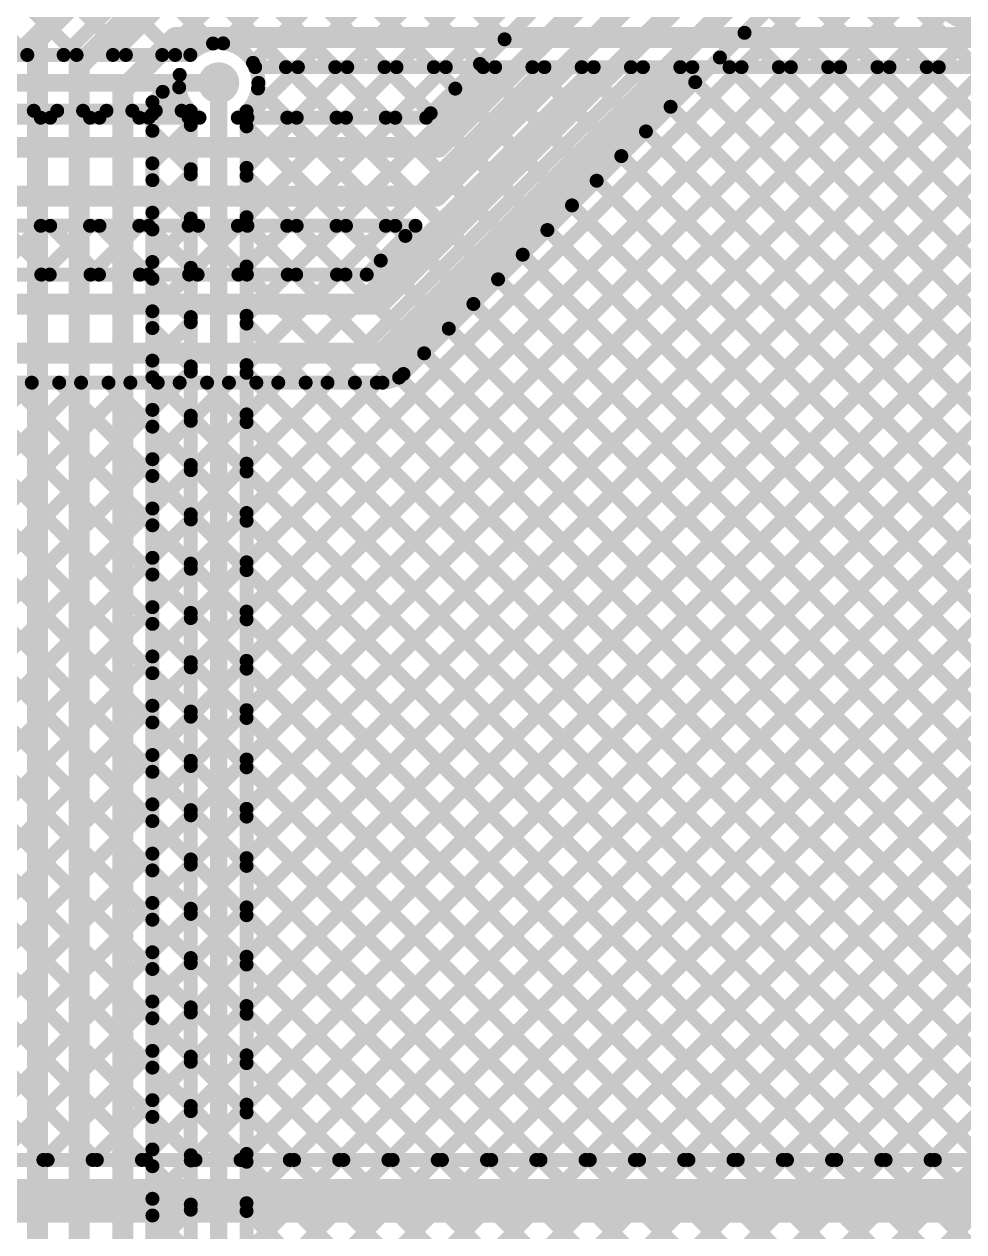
# Model space of a CAD drawing. Header units: millimetres. Extents: x 0 to 214, y 0 to 214.
# Drawn here: x 4.051 to 4.591, y 1.798 to 2.491 of the extents above; entities that cross this region are included whole.
import ezdxf

# ---------------------------------------------------------------- set-up
doc = ezdxf.new("R2010")
doc.units = ezdxf.units.MM
doc.header["$MEASUREMENT"] = 0
for name, color, linetype in [('BottomLayer', 5, 'Continuous'), ('BottomSolder', 6, 'Continuous'), ('TopLayer', 1, 'Continuous'), ('TopSolder', 216, 'Continuous'), ('ViaHoleLayer', 16, 'Continuous')]:
    doc.layers.add(name, color=color, linetype=linetype)

msp = doc.modelspace()

# ---------------------------------------------------------------- hatches: boundary and pattern name
at = {"layer": 'BottomLayer'}
h = msp.add_hatch(color=5, dxfattribs=at)
edge = h.paths.add_edge_path()
edge.add_arc((4.163, 2.457), 0.01181, 0, 360)
at = {"layer": 'BottomSolder'}
h = msp.add_hatch(color=6, dxfattribs=at)
edge = h.paths.add_edge_path()
edge.add_arc((4.163, 2.457), 0.00991, 0, 360)
at = {"layer": 'TopLayer'}
h = msp.add_hatch(color=1, dxfattribs=at)
edge = h.paths.add_edge_path()
edge.add_arc((4.163, 2.457), 0.01181, 0, 360)
at = {"layer": 'TopSolder'}
h = msp.add_hatch(color=216, dxfattribs=at)
edge = h.paths.add_edge_path()
edge.add_arc((4.163, 2.457), 0.00991, 0, 360)
at = {"layer": 'ViaHoleLayer'}
h = msp.add_hatch(color=16, dxfattribs=at)
edge = h.paths.add_edge_path()
edge.add_arc((4.163, 2.457), 0.00591, 0, 360)

# ---------------------------------------------------------------- linework, layer by layer
at = {"layer": 'BottomLayer'}
for points, const_width in [([(4.059, 2.482), (4.131, 2.554)], 0.012), ([(4.083, 2.467), (4.13, 2.514)], 0.012), ([(4.059, 0.192), (4.059, 2.482)], 0.012), ([(4.108, 2.453), (4.138, 2.483)], 0.012), ([(4.138, 2.483), (5.066, 2.483)], 0.012), ([(4.083, 0.18588), (4.083, 2.467)], 0.012), ([(4.179, 2.43652), (4.20848, 2.466)], 0.008), ([(4.179, 2.40823), (4.23677, 2.466)], 0.008), ([(4.179, 2.01225), (4.63275, 2.466)], 0.008), ([(4.179, 1.98397), (4.66103, 2.466)], 0.008), ([(4.179, 2.04054), (4.60446, 2.466)], 0.008), ([(4.179, 1.95568), (4.68932, 2.466)], 0.008), ([(4.179, 2.21024), (4.43476, 2.466)], 0.008), ([(4.179, 2.15367), (4.49133, 2.466)], 0.008), ([(4.179, 2.37995), (4.26505, 2.466)], 0.008), ([(4.179, 2.0971), (4.5479, 2.466)], 0.008), ([(4.179, 2.06882), (4.57618, 2.466)], 0.008), ([(4.179, 2.12539), (4.51961, 2.466)], 0.008), ([(4.179, 1.78598), (4.85902, 2.466)], 0.008), ([(4.179, 1.89911), (4.74589, 2.466)], 0.008), ([(4.179, 1.87083), (4.77417, 2.466)], 0.008), ([(4.179, 1.9274), (4.7176, 2.466)], 0.008), ([(4.179, 1.81426), (4.83074, 2.466)], 0.008), ([(4.179, 1.84255), (4.80245, 2.466)], 0.008), ([(4.179, 2.35166), (4.29334, 2.466)], 0.008), ([(4.179, 2.32338), (4.32162, 2.466)], 0.008), ([(4.179, 2.26681), (4.37819, 2.466)], 0.008), ([(4.179, 2.23853), (4.40647, 2.466)], 0.008), ([(4.179, 2.29509), (4.34991, 2.466)], 0.008), ([(4.179, 2.18196), (4.46304, 2.466)], 0.008), ([(4.179, 1.72941), (4.91559, 2.466)], 0.008), ([(4.179, 1.75769), (4.88731, 2.466)], 0.008), ([(4.18396, 2.466), (4.92981, 2.466)], 0.008), ([(4.20162, 2.466), (4.925, 1.74262)], 0.008), ([(4.2299, 2.466), (4.925, 1.7709)], 0.008), ([(4.25819, 2.466), (4.925, 1.79919)], 0.008), ([(4.28647, 2.466), (4.925, 1.82747)], 0.008), ([(4.31475, 2.466), (4.925, 1.85575)], 0.008), ([(4.34303, 2.466), (4.925, 1.88403)], 0.008), ([(4.37132, 2.466), (4.925, 1.91232)], 0.008), ([(4.3996, 2.466), (4.925, 1.9406)], 0.008), ([(4.42789, 2.466), (4.925, 1.96889)], 0.008), ([(4.45617, 2.466), (4.925, 1.99717)], 0.008), ([(4.48446, 2.466), (4.925, 2.02546)], 0.008), ([(4.51274, 2.466), (4.925, 2.05374)], 0.008), ([(4.54102, 2.466), (4.925, 2.08202)], 0.008), ([(4.56931, 2.466), (4.925, 2.11031)], 0.008), ([(4.125, 2.44596), (4.14066, 2.46162)], 0.008), ([(4.163, 2.457), (4.163, 0.871)], 0.01), ([(4.108, 0.875), (4.108, 2.453)], 0.012), ([(4.125, 2.43908), (4.14034, 2.45442)], 0.008), ([(4.1309, 2.45186), (4.147, 2.43577)], 0.008), ([(4.18558, 2.45376), (4.925, 1.71434)], 0.008), ([(4.125, 0.88204), (4.125, 2.44596)], 0.008), ([(4.179, 1.70112), (4.92459, 2.44672)], 0.008), ([(4.147, 2.44074), (4.147, 0.871)], 0.008), ([(4.179, 2.44074), (4.179, 0.87763)], 0.008), ([(4.125, 2.4108), (4.147, 2.4328)], 0.008), ([(4.125, 2.42948), (4.147, 2.40748)], 0.008), ([(4.179, 2.43205), (4.925, 1.68605)], 0.008), ([(4.179, 1.67284), (4.925, 2.41884)], 0.008), ([(4.125, 2.38252), (4.147, 2.40452)], 0.008), ([(4.125, 2.4012), (4.147, 2.3792)], 0.008), ([(4.179, 2.40377), (4.925, 1.65777)], 0.008), ([(4.179, 1.64456), (4.925, 2.39056)], 0.008), ([(4.125, 2.35423), (4.147, 2.37623)], 0.008), ([(4.125, 2.37291), (4.147, 2.35091)], 0.008), ([(4.179, 2.37548), (4.925, 1.62948)], 0.008), ([(4.179, 1.61627), (4.925, 2.36227)], 0.008), ([(4.125, 2.32595), (4.147, 2.34795)], 0.008), ([(4.179, 2.3472), (4.925, 1.6012)], 0.008), ([(4.125, 2.34463), (4.147, 2.32263)], 0.008), ([(4.179, 1.58799), (4.925, 2.33399)], 0.008), ([(4.125, 2.29766), (4.147, 2.31966)], 0.008), ([(4.179, 2.31891), (4.925, 1.57291)], 0.008), ([(4.125, 2.31634), (4.147, 2.29435)], 0.008), ([(4.179, 1.5597), (4.925, 2.3057)], 0.008), ([(4.125, 2.26938), (4.147, 2.29138)], 0.008), ([(4.179, 2.29063), (4.925, 1.54463)], 0.008), ([(4.125, 2.28806), (4.147, 2.26606)], 0.008), ([(4.179, 1.53142), (4.925, 2.27742)], 0.008), ([(4.125, 2.24109), (4.147, 2.26309)], 0.008), ([(4.179, 2.26235), (4.73551, 1.70583)], 0.008), ([(4.125, 2.25978), (4.147, 2.23778)], 0.008), ([(4.179, 1.50313), (4.925, 2.24913)], 0.008), ([(4.125, 2.21281), (4.147, 2.23481)], 0.008), ([(4.179, 2.23406), (4.71339, 1.69967)], 0.008), ([(4.125, 2.23149), (4.147, 2.20949)], 0.008), ([(4.179, 1.47485), (4.925, 2.22085)], 0.008), ([(4.125, 2.18453), (4.147, 2.20653)], 0.008), ([(4.125, 2.20321), (4.147, 2.18121)], 0.008), ([(4.179, 2.20578), (4.70645, 1.67833)], 0.008), ([(4.179, 1.44657), (4.925, 2.19257)], 0.008), ([(4.125, 2.15624), (4.147, 2.17824)], 0.008), ([(4.125, 2.17492), (4.147, 2.15292)], 0.008), ([(4.179, 2.17749), (4.70645, 1.65004)], 0.008), ([(4.179, 1.41828), (4.925, 2.16428)], 0.008), ([(4.125, 2.12796), (4.147, 2.14996)], 0.008), ([(4.125, 2.14664), (4.147, 2.12464)], 0.008), ([(4.179, 2.14921), (4.70645, 1.62176)], 0.008), ([(4.179, 1.39), (4.925, 2.136)], 0.008), ([(4.125, 2.09967), (4.147, 2.12167)], 0.008), ([(4.125, 2.11835), (4.147, 2.09635)], 0.008), ([(4.179, 2.12092), (4.70645, 1.59348)], 0.008), ([(4.125, 2.07139), (4.147, 2.09339)], 0.008), ([(4.125, 2.09007), (4.147, 2.06807)], 0.008), ([(4.179, 2.09264), (4.6212, 1.65044)], 0.008), ([(4.125, 2.0431), (4.147, 2.0651)], 0.008), ([(4.125, 2.06179), (4.147, 2.03979)], 0.008), ([(4.179, 2.06435), (4.59826, 1.64509)], 0.008), ([(4.125, 2.01482), (4.147, 2.03682)], 0.008), ([(4.125, 2.0335), (4.147, 2.0115)], 0.008), ([(4.179, 2.03607), (4.58358, 1.63149)], 0.008), ([(4.125, 1.98654), (4.147, 2.00854)], 0.008), ([(4.125, 2.00522), (4.147, 1.98322)], 0.008), ([(4.179, 2.00779), (4.57656, 1.61022)], 0.008), ([(4.125, 1.95825), (4.147, 1.98025)], 0.008), ([(4.179, 1.9795), (4.583, 1.5755)], 0.008), ([(4.125, 1.97693), (4.147, 1.95493)], 0.008), ([(4.125, 1.92997), (4.147, 1.95197)], 0.008), ([(4.179, 1.95122), (4.583, 1.54722)], 0.008), ([(4.125, 1.94865), (4.147, 1.92665)], 0.008), ([(4.125, 1.90168), (4.147, 1.92368)], 0.008), ([(4.179, 1.92293), (4.583, 1.51893)], 0.008), ([(4.125, 1.92036), (4.147, 1.89836)], 0.008), ([(4.125, 1.8734), (4.147, 1.8954)], 0.008), ([(4.179, 1.89465), (4.583, 1.49065)], 0.008), ([(4.125, 1.89208), (4.147, 1.87008)], 0.008), ([(4.125, 1.84511), (4.147, 1.86711)], 0.008), ([(4.125, 1.8638), (4.147, 1.8418)], 0.008), ([(4.179, 1.86636), (4.583, 1.46236)], 0.008), ([(4.125, 1.81683), (4.147, 1.83883)], 0.008), ([(4.125, 1.83551), (4.147, 1.81351)], 0.008), ([(4.179, 1.83808), (4.583, 1.43408)], 0.008), ([(4.125, 1.78855), (4.147, 1.81055)], 0.008), ([(4.125, 1.80723), (4.147, 1.78523)], 0.008), ([(4.179, 1.8098), (4.583, 1.4058)], 0.008)]:
    msp.add_lwpolyline(points, dxfattribs=dict(at, const_width=const_width))
for points, const_width in [([(4.056, 2.482, 1), (4.062, 2.482, 1)], 0.006), ([(4.056, 2.482, 1), (4.062, 2.482, 1)], 0.006), ([(4.135, 2.483, 1), (4.141, 2.483, 1)], 0.006), ([(4.135, 2.483, 1), (4.141, 2.483, 1)], 0.006), ([(4.08, 2.467, 1), (4.086, 2.467, 1)], 0.006), ([(4.08, 2.467, 1), (4.086, 2.467, 1)], 0.006), ([(4.18196, 2.466, 1), (4.18596, 2.466, 1)], 0.004), ([(4.18196, 2.466, 1), (4.18596, 2.466, 1)], 0.004), ([(4.19962, 2.466, 1), (4.20362, 2.466, 1)], 0.004), ([(4.20648, 2.466, 1), (4.21048, 2.466, 1)], 0.004), ([(4.2279, 2.466, 1), (4.2319, 2.466, 1)], 0.004), ([(4.23477, 2.466, 1), (4.23877, 2.466, 1)], 0.004), ([(4.25619, 2.466, 1), (4.26019, 2.466, 1)], 0.004), ([(4.26305, 2.466, 1), (4.26705, 2.466, 1)], 0.004), ([(4.28447, 2.466, 1), (4.28847, 2.466, 1)], 0.004), ([(4.29134, 2.466, 1), (4.29534, 2.466, 1)], 0.004), ([(4.31275, 2.466, 1), (4.31675, 2.466, 1)], 0.004), ([(4.31962, 2.466, 1), (4.32362, 2.466, 1)], 0.004), ([(4.34103, 2.466, 1), (4.34503, 2.466, 1)], 0.004), ([(4.34791, 2.466, 1), (4.35191, 2.466, 1)], 0.004), ([(4.36932, 2.466, 1), (4.37332, 2.466, 1)], 0.004), ([(4.37619, 2.466, 1), (4.38019, 2.466, 1)], 0.004), ([(4.3976, 2.466, 1), (4.4016, 2.466, 1)], 0.004), ([(4.40447, 2.466, 1), (4.40847, 2.466, 1)], 0.004), ([(4.42589, 2.466, 1), (4.42989, 2.466, 1)], 0.004), ([(4.43276, 2.466, 1), (4.43676, 2.466, 1)], 0.004), ([(4.45417, 2.466, 1), (4.45817, 2.466, 1)], 0.004), ([(4.46104, 2.466, 1), (4.46504, 2.466, 1)], 0.004), ([(4.48246, 2.466, 1), (4.48646, 2.466, 1)], 0.004), ([(4.48933, 2.466, 1), (4.49333, 2.466, 1)], 0.004), ([(4.51074, 2.466, 1), (4.51474, 2.466, 1)], 0.004), ([(4.51761, 2.466, 1), (4.52161, 2.466, 1)], 0.004), ([(4.53902, 2.466, 1), (4.54302, 2.466, 1)], 0.004), ([(4.5459, 2.466, 1), (4.5499, 2.466, 1)], 0.004), ([(4.56731, 2.466, 1), (4.57131, 2.466, 1)], 0.004), ([(4.57418, 2.466, 1), (4.57818, 2.466, 1)], 0.004), ([(4.13866, 2.46162, 1), (4.14266, 2.46162, 1)], 0.004), ([(4.13866, 2.46162, 1), (4.14266, 2.46162, 1)], 0.004), ([(4.1605, 2.457, 1), (4.1655, 2.457, 1)], 0.005), ([(4.18381, 2.457, 1), (4.18781, 2.457, 1)], 0.004), ([(4.18381, 2.457, 1), (4.18781, 2.457, 1)], 0.004), ([(4.105, 2.453, 1), (4.111, 2.453, 1)], 0.006), ([(4.105, 2.453, 1), (4.111, 2.453, 1)], 0.006), ([(4.1289, 2.45186, 1), (4.1329, 2.45186, 1)], 0.004), ([(4.13834, 2.45442, 1), (4.14234, 2.45442, 1)], 0.004), ([(4.18358, 2.45376, 1), (4.18758, 2.45376, 1)], 0.004), ([(4.123, 2.44596, 1), (4.127, 2.44596, 1)], 0.004), ([(4.123, 2.44596, 1), (4.127, 2.44596, 1)], 0.004), ([(4.123, 2.43908, 1), (4.127, 2.43908, 1)], 0.004), ([(4.145, 2.44074, 1), (4.149, 2.44074, 1)], 0.004), ([(4.145, 2.44074, 1), (4.149, 2.44074, 1)], 0.004), ([(4.145, 2.43577, 1), (4.149, 2.43577, 1)], 0.004), ([(4.177, 2.44074, 1), (4.181, 2.44074, 1)], 0.004), ([(4.177, 2.44074, 1), (4.181, 2.44074, 1)], 0.004), ([(4.177, 2.43652, 1), (4.181, 2.43652, 1)], 0.004), ([(4.123, 2.42948, 1), (4.127, 2.42948, 1)], 0.004), ([(4.145, 2.4328, 1), (4.149, 2.4328, 1)], 0.004), ([(4.177, 2.43205, 1), (4.181, 2.43205, 1)], 0.004), ([(4.123, 2.4108, 1), (4.127, 2.4108, 1)], 0.004), ([(4.145, 2.40748, 1), (4.149, 2.40748, 1)], 0.004), ([(4.177, 2.40823, 1), (4.181, 2.40823, 1)], 0.004), ([(4.123, 2.4012, 1), (4.127, 2.4012, 1)], 0.004), ([(4.145, 2.40452, 1), (4.149, 2.40452, 1)], 0.004), ([(4.177, 2.40377, 1), (4.181, 2.40377, 1)], 0.004), ([(4.123, 2.38252, 1), (4.127, 2.38252, 1)], 0.004), ([(4.177, 2.37995, 1), (4.181, 2.37995, 1)], 0.004), ([(4.123, 2.37291, 1), (4.127, 2.37291, 1)], 0.004), ([(4.145, 2.3792, 1), (4.149, 2.3792, 1)], 0.004), ([(4.145, 2.37623, 1), (4.149, 2.37623, 1)], 0.004), ([(4.177, 2.37548, 1), (4.181, 2.37548, 1)], 0.004), ([(4.123, 2.35423, 1), (4.127, 2.35423, 1)], 0.004), ([(4.177, 2.35166, 1), (4.181, 2.35166, 1)], 0.004), ([(4.145, 2.35091, 1), (4.149, 2.35091, 1)], 0.004), ([(4.145, 2.34795, 1), (4.149, 2.34795, 1)], 0.004), ([(4.177, 2.3472, 1), (4.181, 2.3472, 1)], 0.004), ([(4.123, 2.34463, 1), (4.127, 2.34463, 1)], 0.004), ([(4.123, 2.32595, 1), (4.127, 2.32595, 1)], 0.004), ([(4.145, 2.32263, 1), (4.149, 2.32263, 1)], 0.004), ([(4.145, 2.31966, 1), (4.149, 2.31966, 1)], 0.004), ([(4.177, 2.32338, 1), (4.181, 2.32338, 1)], 0.004), ([(4.177, 2.31891, 1), (4.181, 2.31891, 1)], 0.004), ([(4.123, 2.31634, 1), (4.127, 2.31634, 1)], 0.004), ([(4.123, 2.29766, 1), (4.127, 2.29766, 1)], 0.004), ([(4.145, 2.29435, 1), (4.149, 2.29435, 1)], 0.004), ([(4.145, 2.29138, 1), (4.149, 2.29138, 1)], 0.004), ([(4.177, 2.29509, 1), (4.181, 2.29509, 1)], 0.004), ([(4.177, 2.29063, 1), (4.181, 2.29063, 1)], 0.004), ([(4.123, 2.28806, 1), (4.127, 2.28806, 1)], 0.004), ([(4.123, 2.26938, 1), (4.127, 2.26938, 1)], 0.004), ([(4.145, 2.26606, 1), (4.149, 2.26606, 1)], 0.004), ([(4.145, 2.26309, 1), (4.149, 2.26309, 1)], 0.004), ([(4.177, 2.26681, 1), (4.181, 2.26681, 1)], 0.004), ([(4.177, 2.26235, 1), (4.181, 2.26235, 1)], 0.004), ([(4.123, 2.25978, 1), (4.127, 2.25978, 1)], 0.004), ([(4.123, 2.24109, 1), (4.127, 2.24109, 1)], 0.004), ([(4.145, 2.23778, 1), (4.149, 2.23778, 1)], 0.004), ([(4.145, 2.23481, 1), (4.149, 2.23481, 1)], 0.004), ([(4.177, 2.23853, 1), (4.181, 2.23853, 1)], 0.004), ([(4.177, 2.23406, 1), (4.181, 2.23406, 1)], 0.004), ([(4.123, 2.23149, 1), (4.127, 2.23149, 1)], 0.004), ([(4.123, 2.21281, 1), (4.127, 2.21281, 1)], 0.004), ([(4.145, 2.20949, 1), (4.149, 2.20949, 1)], 0.004), ([(4.145, 2.20653, 1), (4.149, 2.20653, 1)], 0.004), ([(4.177, 2.21024, 1), (4.181, 2.21024, 1)], 0.004), ([(4.123, 2.20321, 1), (4.127, 2.20321, 1)], 0.004), ([(4.177, 2.20578, 1), (4.181, 2.20578, 1)], 0.004), ([(4.123, 2.18453, 1), (4.127, 2.18453, 1)], 0.004), ([(4.145, 2.18121, 1), (4.149, 2.18121, 1)], 0.004), ([(4.177, 2.18196, 1), (4.181, 2.18196, 1)], 0.004), ([(4.123, 2.17492, 1), (4.127, 2.17492, 1)], 0.004), ([(4.145, 2.17824, 1), (4.149, 2.17824, 1)], 0.004), ([(4.177, 2.17749, 1), (4.181, 2.17749, 1)], 0.004), ([(4.123, 2.15624, 1), (4.127, 2.15624, 1)], 0.004), ([(4.145, 2.15292, 1), (4.149, 2.15292, 1)], 0.004), ([(4.177, 2.15367, 1), (4.181, 2.15367, 1)], 0.004), ([(4.123, 2.14664, 1), (4.127, 2.14664, 1)], 0.004), ([(4.145, 2.14996, 1), (4.149, 2.14996, 1)], 0.004), ([(4.177, 2.14921, 1), (4.181, 2.14921, 1)], 0.004), ([(4.123, 2.12796, 1), (4.127, 2.12796, 1)], 0.004), ([(4.145, 2.12464, 1), (4.149, 2.12464, 1)], 0.004), ([(4.177, 2.12539, 1), (4.181, 2.12539, 1)], 0.004), ([(4.123, 2.11835, 1), (4.127, 2.11835, 1)], 0.004), ([(4.145, 2.12167, 1), (4.149, 2.12167, 1)], 0.004), ([(4.177, 2.12092, 1), (4.181, 2.12092, 1)], 0.004), ([(4.123, 2.09967, 1), (4.127, 2.09967, 1)], 0.004), ([(4.145, 2.09635, 1), (4.149, 2.09635, 1)], 0.004), ([(4.177, 2.0971, 1), (4.181, 2.0971, 1)], 0.004), ([(4.123, 2.09007, 1), (4.127, 2.09007, 1)], 0.004), ([(4.145, 2.09339, 1), (4.149, 2.09339, 1)], 0.004), ([(4.177, 2.09264, 1), (4.181, 2.09264, 1)], 0.004), ([(4.123, 2.07139, 1), (4.127, 2.07139, 1)], 0.004), ([(4.145, 2.06807, 1), (4.149, 2.06807, 1)], 0.004), ([(4.177, 2.06882, 1), (4.181, 2.06882, 1)], 0.004), ([(4.123, 2.06179, 1), (4.127, 2.06179, 1)], 0.004), ([(4.145, 2.0651, 1), (4.149, 2.0651, 1)], 0.004), ([(4.177, 2.06435, 1), (4.181, 2.06435, 1)], 0.004), ([(4.123, 2.0431, 1), (4.127, 2.0431, 1)], 0.004), ([(4.177, 2.04054, 1), (4.181, 2.04054, 1)], 0.004), ([(4.123, 2.0335, 1), (4.127, 2.0335, 1)], 0.004), ([(4.145, 2.03979, 1), (4.149, 2.03979, 1)], 0.004), ([(4.145, 2.03682, 1), (4.149, 2.03682, 1)], 0.004), ([(4.177, 2.03607, 1), (4.181, 2.03607, 1)], 0.004), ([(4.123, 2.01482, 1), (4.127, 2.01482, 1)], 0.004), ([(4.177, 2.01225, 1), (4.181, 2.01225, 1)], 0.004), ([(4.123, 2.00522, 1), (4.127, 2.00522, 1)], 0.004), ([(4.145, 2.0115, 1), (4.149, 2.0115, 1)], 0.004), ([(4.145, 2.00854, 1), (4.149, 2.00854, 1)], 0.004), ([(4.177, 2.00779, 1), (4.181, 2.00779, 1)], 0.004), ([(4.123, 1.98654, 1), (4.127, 1.98654, 1)], 0.004), ([(4.145, 1.98322, 1), (4.149, 1.98322, 1)], 0.004), ([(4.145, 1.98025, 1), (4.149, 1.98025, 1)], 0.004), ([(4.177, 1.98397, 1), (4.181, 1.98397, 1)], 0.004), ([(4.177, 1.9795, 1), (4.181, 1.9795, 1)], 0.004), ([(4.123, 1.97693, 1), (4.127, 1.97693, 1)], 0.004), ([(4.123, 1.95825, 1), (4.127, 1.95825, 1)], 0.004), ([(4.145, 1.95493, 1), (4.149, 1.95493, 1)], 0.004), ([(4.145, 1.95197, 1), (4.149, 1.95197, 1)], 0.004), ([(4.177, 1.95568, 1), (4.181, 1.95568, 1)], 0.004), ([(4.177, 1.95122, 1), (4.181, 1.95122, 1)], 0.004), ([(4.123, 1.94865, 1), (4.127, 1.94865, 1)], 0.004), ([(4.123, 1.92997, 1), (4.127, 1.92997, 1)], 0.004), ([(4.145, 1.92665, 1), (4.149, 1.92665, 1)], 0.004), ([(4.145, 1.92368, 1), (4.149, 1.92368, 1)], 0.004), ([(4.177, 1.9274, 1), (4.181, 1.9274, 1)], 0.004), ([(4.177, 1.92293, 1), (4.181, 1.92293, 1)], 0.004), ([(4.123, 1.92036, 1), (4.127, 1.92036, 1)], 0.004), ([(4.123, 1.90168, 1), (4.127, 1.90168, 1)], 0.004), ([(4.145, 1.89836, 1), (4.149, 1.89836, 1)], 0.004), ([(4.145, 1.8954, 1), (4.149, 1.8954, 1)], 0.004), ([(4.177, 1.89911, 1), (4.181, 1.89911, 1)], 0.004), ([(4.177, 1.89465, 1), (4.181, 1.89465, 1)], 0.004), ([(4.123, 1.89208, 1), (4.127, 1.89208, 1)], 0.004), ([(4.123, 1.8734, 1), (4.127, 1.8734, 1)], 0.004), ([(4.145, 1.87008, 1), (4.149, 1.87008, 1)], 0.004), ([(4.145, 1.86711, 1), (4.149, 1.86711, 1)], 0.004), ([(4.177, 1.87083, 1), (4.181, 1.87083, 1)], 0.004), ([(4.123, 1.8638, 1), (4.127, 1.8638, 1)], 0.004), ([(4.177, 1.86636, 1), (4.181, 1.86636, 1)], 0.004), ([(4.123, 1.84511, 1), (4.127, 1.84511, 1)], 0.004), ([(4.145, 1.8418, 1), (4.149, 1.8418, 1)], 0.004), ([(4.177, 1.84255, 1), (4.181, 1.84255, 1)], 0.004), ([(4.123, 1.83551, 1), (4.127, 1.83551, 1)], 0.004), ([(4.145, 1.83883, 1), (4.149, 1.83883, 1)], 0.004), ([(4.177, 1.83808, 1), (4.181, 1.83808, 1)], 0.004), ([(4.123, 1.81683, 1), (4.127, 1.81683, 1)], 0.004), ([(4.145, 1.81351, 1), (4.149, 1.81351, 1)], 0.004), ([(4.177, 1.81426, 1), (4.181, 1.81426, 1)], 0.004), ([(4.123, 1.80723, 1), (4.127, 1.80723, 1)], 0.004), ([(4.145, 1.81055, 1), (4.149, 1.81055, 1)], 0.004), ([(4.177, 1.8098, 1), (4.181, 1.8098, 1)], 0.004)]:
    msp.add_lwpolyline(points, format="xyb", close=True, dxfattribs=dict(at, const_width=const_width))
at = {"layer": 'BottomLayer', "const_width": 0.008}
for points in [[(4.18396, 2.466, -0.101742), (4.18581, 2.457)], [(4.147, 2.44074, -0.254636), (4.14066, 2.46162)], [(4.18581, 2.457, -0.201001), (4.179, 2.44074)]]:
    msp.add_lwpolyline(points, format="xyb", dxfattribs=at)
at = {"layer": 'TopLayer'}
for points, const_width in [([(4.28913, 2.42), (5.53013, 3.661)], 0.012), ([(4.288, 2.392), (5.52378, 3.62778)], 0.012), ([(4.255, 2.33), (4.941, 3.016)], 0.012), ([(4.257, 2.302), (4.942, 2.987)], 0.012), ([(3.97757, 1.8391), (4.9235, 2.78504)], 0.008), ([(4.00585, 1.8391), (4.9235, 2.75675)], 0.008), ([(4.03414, 1.8391), (4.9235, 2.72847)], 0.008), ([(4.06242, 1.8391), (4.9235, 2.70018)], 0.008), ([(4.37355, 1.8391), (5.212, 2.67756)], 0.008), ([(4.09071, 1.8391), (4.9235, 2.6719)], 0.008), ([(4.11899, 1.8391), (4.9235, 2.64361)], 0.008), ([(4.40183, 1.8391), (5.21032, 2.64759)], 0.008), ([(4.43012, 1.8391), (5.22138, 2.63037)], 0.008), ([(4.4584, 1.8391), (5.25463, 2.63533)], 0.008), ([(4.14727, 1.8391), (4.9235, 2.61533)], 0.008), ([(4.48669, 1.8391), (5.25463, 2.60705)], 0.008), ([(4.26904, 2.29), (4.579, 2.59996)], 0.008), ([(3.83615, 1.8391), (4.579, 2.58196)], 0.008), ([(4.17556, 1.8391), (4.9235, 2.58705)], 0.008), ([(4.51497, 1.8391), (5.25463, 2.57876)], 0.008), ([(3.86443, 1.8391), (4.579, 2.55367)], 0.008), ([(4.20384, 1.8391), (4.9235, 2.55876)], 0.008), ([(4.54326, 1.8391), (5.25463, 2.55048)], 0.008), ([(4.52132, 2.54228), (5.19068, 1.87291)], 0.008), ([(3.9882, 2.538), (4.0532, 2.473)], 0.008), ([(4.01648, 2.538), (4.08148, 2.473)], 0.008), ([(4.04477, 2.538), (4.10977, 2.473)], 0.008), ([(4.04578, 2.473), (4.11078, 2.538)], 0.008), ([(4.07305, 2.538), (4.13805, 2.473)], 0.008), ([(4.07406, 2.473), (4.13906, 2.538)], 0.008), ([(4.10133, 2.538), (4.15976, 2.47958)], 0.008), ([(4.10235, 2.473), (4.16735, 2.538)], 0.008), ([(4.12962, 2.538), (4.23062, 2.437)], 0.008), ([(4.13063, 2.473), (4.19563, 2.538)], 0.008), ([(4.1579, 2.538), (4.2589, 2.437)], 0.008), ([(4.16558, 2.47966), (4.22392, 2.538)], 0.008), ([(4.17948, 2.437), (4.28048, 2.538)], 0.008), ([(4.1827, 2.4685), (4.2522, 2.538)], 0.008), ([(4.18619, 2.538), (4.28464, 2.43955)], 0.008), ([(4.20777, 2.437), (4.30877, 2.538)], 0.008), ([(4.21447, 2.538), (4.29878, 2.45369)], 0.008), ([(4.23605, 2.437), (4.33705, 2.538)], 0.008), ([(4.24275, 2.538), (4.31292, 2.46783)], 0.008), ([(4.26434, 2.437), (4.36534, 2.538)], 0.008), ([(4.27103, 2.538), (4.32706, 2.48197)], 0.008), ([(4.28209, 2.437), (4.38309, 2.538)], 0.008), ([(4.23213, 1.8391), (4.9235, 2.53048)], 0.008), ([(4.50718, 2.52813), (5.17654, 1.85877)], 0.008), ([(3.89272, 1.8391), (4.57414, 2.52053)], 0.008), ([(4.57154, 1.8391), (5.25463, 2.5222)], 0.008), ([(4.49303, 2.51399), (5.1624, 1.84463)], 0.008), ([(3.921, 1.8391), (4.57982, 2.49792)], 0.008), ([(4.26041, 1.8391), (4.9235, 2.50219)], 0.008), ([(4.47889, 2.49985), (5.14825, 1.83049)], 0.008), ([(3.94928, 1.8391), (4.60224, 2.49206)], 0.008), ([(4.46475, 2.48571), (5.13411, 1.81634)], 0.008), ([(3.99963, 2.473), (4.14674, 2.473)], 0.008), ([(4.2887, 1.8391), (4.9235, 2.47391)], 0.008), ([(4.45061, 2.47156), (5.11997, 1.8022)], 0.008), ([(3.993, 2.457), (4.163, 2.457)], 0.01), ([(4.43646, 2.45742), (5.10583, 1.78806)], 0.008), ([(4.18558, 2.45376), (4.20233, 2.437)], 0.008), ([(4.31698, 1.8391), (4.92401, 2.44613)], 0.008), ([(4.42232, 2.44328), (5.09168, 1.77392)], 0.008), ([(3.52019, 2.437), (4.15203, 2.437)], 0.008), ([(3.993, 2.441), (4.14674, 2.441)], 0.008), ([(4.05691, 2.441), (4.06091, 2.437)], 0.008), ([(4.06635, 2.437), (4.07035, 2.441)], 0.008), ([(4.0852, 2.441), (4.0892, 2.437)], 0.008), ([(4.09463, 2.437), (4.09863, 2.441)], 0.008), ([(4.11348, 2.441), (4.11748, 2.437)], 0.008), ([(4.12292, 2.437), (4.12692, 2.441)], 0.008), ([(4.14177, 2.441), (4.14577, 2.437)], 0.008), ([(4.17397, 2.437), (4.28209, 2.437)], 0.008), ([(4.34527, 1.8391), (4.93626, 2.4301)], 0.008), ([(4.40818, 2.42914), (4.99821, 1.8391)], 0.008), ([(3.474, 2.42), (4.28913, 2.42)], 0.012), ([(4.39404, 2.415), (4.96993, 1.8391)], 0.008), ([(4.3799, 2.40085), (4.94164, 1.8391)], 0.008), ([(3.503, 2.392), (4.288, 2.392)], 0.012), ([(4.36575, 2.38671), (4.91336, 1.8391)], 0.008), ([(3.62101, 2.375), (4.27596, 2.375)], 0.008), ([(4.03292, 2.347), (4.06092, 2.375)], 0.008), ([(4.03806, 2.375), (4.06606, 2.347)], 0.008), ([(4.0612, 2.347), (4.0892, 2.375)], 0.008), ([(4.06634, 2.375), (4.09434, 2.347)], 0.008), ([(4.08948, 2.347), (4.11748, 2.375)], 0.008), ([(4.09463, 2.375), (4.12263, 2.347)], 0.008), ([(4.11777, 2.347), (4.14577, 2.375)], 0.008), ([(4.12291, 2.375), (4.15091, 2.347)], 0.008), ([(4.14605, 2.347), (4.17405, 2.375)], 0.008), ([(4.1512, 2.375), (4.1792, 2.347)], 0.008), ([(4.17434, 2.347), (4.20234, 2.375)], 0.008), ([(4.17948, 2.375), (4.20748, 2.347)], 0.008), ([(4.20262, 2.347), (4.23062, 2.375)], 0.008), ([(4.20777, 2.375), (4.23577, 2.347)], 0.008), ([(4.23091, 2.347), (4.25891, 2.375)], 0.008), ([(4.23605, 2.375), (4.256, 2.35505)], 0.008), ([(4.24796, 2.347), (4.27596, 2.375)], 0.008), ([(4.26433, 2.375), (4.27015, 2.36919)], 0.008), ([(4.35161, 2.37257), (4.88508, 1.8391)], 0.008), ([(4.33747, 2.35843), (4.8568, 1.8391)], 0.008), ([(3.62101, 2.347), (4.24796, 2.347)], 0.008), ([(4.32333, 2.34429), (4.82851, 1.8391)], 0.008), ([(3.23475, 2.33), (4.255, 2.33)], 0.012), ([(4.30919, 2.33015), (4.80023, 1.8391)], 0.008), ([(4.29505, 2.316), (4.77195, 1.8391)], 0.008), ([(3.603, 2.302), (4.257, 2.302)], 0.012), ([(4.2809, 2.30186), (4.74366, 1.8391)], 0.008), ([(3.6191, 2.28484), (4.06484, 1.8391)], 0.008), ([(3.61926, 2.285), (4.257, 2.285)], 0.008), ([(3.64723, 2.285), (4.09312, 1.8391)], 0.008), ([(3.67551, 2.285), (4.12141, 1.8391)], 0.008), ([(3.7038, 2.285), (4.14969, 1.8391)], 0.008), ([(3.73208, 2.285), (4.17798, 1.8391)], 0.008), ([(3.75277, 1.982), (4.05577, 2.285)], 0.008), ([(3.76036, 2.285), (4.20626, 1.8391)], 0.008), ([(3.77958, 1.8391), (4.22547, 2.285)], 0.008), ([(3.78105, 1.982), (4.08405, 2.285)], 0.008), ([(3.78865, 2.285), (4.23454, 1.8391)], 0.008), ([(3.80786, 1.8391), (4.25376, 2.285)], 0.008), ([(3.80934, 1.982), (4.11234, 2.285)], 0.008), ([(3.81693, 2.285), (4.26283, 1.8391)], 0.008), ([(3.83762, 1.982), (4.14062, 2.285)], 0.008), ([(3.84522, 2.285), (4.29111, 1.8391)], 0.008), ([(3.86266, 1.97875), (4.16891, 2.285)], 0.008), ([(3.8735, 2.285), (4.3194, 1.8391)], 0.008), ([(3.87576, 1.96357), (4.19719, 2.285)], 0.008), ([(3.90179, 2.285), (4.34768, 1.8391)], 0.008), ([(3.93007, 2.285), (4.37597, 1.8391)], 0.008), ([(3.95835, 2.285), (4.40425, 1.8391)], 0.008), ([(3.98664, 2.285), (4.43253, 1.8391)], 0.008), ([(4.01492, 2.285), (4.46082, 1.8391)], 0.008), ([(4.04321, 2.285), (4.4891, 1.8391)], 0.008), ([(4.07149, 2.285), (4.51739, 1.8391)], 0.008), ([(4.09978, 2.285), (4.54567, 1.8391)], 0.008), ([(4.12806, 2.285), (4.57396, 1.8391)], 0.008), ([(4.15634, 2.285), (4.60224, 1.8391)], 0.008), ([(4.18463, 2.285), (4.63052, 1.8391)], 0.008), ([(4.21291, 2.285), (4.65881, 1.8391)], 0.008), ([(4.2412, 2.285), (4.68709, 1.8391)], 0.008), ([(4.26655, 2.28793), (4.71538, 1.8391)], 0.008), ([(3.7424, 1.8391), (5.016, 1.8391)], 0.008), ([(3.7424, 1.8156), (5.016, 1.8156)], 0.025)]:
    msp.add_lwpolyline(points, dxfattribs=dict(at, const_width=const_width))
at = {"layer": 'TopLayer', "const_width": 0.008}
for points in [[(4.61881, 2.514, -1.452551), (4.579, 2.52921)], [(4.14674, 2.473, -0.671081), (4.18581, 2.457)], [(4.18581, 2.457, -0.273828), (4.17397, 2.437)], [(4.15203, 2.437, -0.07306), (4.14674, 2.441)], [(4.26904, 2.29, -0.199327), (4.257, 2.285)], [(4.26902, 2.28998, -0.198912), (4.257, 2.285)]]:
    msp.add_lwpolyline(points, format="xyb", dxfattribs=at)
at = {"layer": 'TopLayer'}
for points, const_width in [([(4.46275, 2.48571, 1), (4.46675, 2.48571, 1)], 0.004), ([(4.15776, 2.47958, 1), (4.16176, 2.47958, 1)], 0.004), ([(4.16358, 2.47966, 1), (4.16758, 2.47966, 1)], 0.004), ([(4.32506, 2.48197, 1), (4.32906, 2.48197, 1)], 0.004), ([(4.0512, 2.473, 1), (4.0552, 2.473, 1)], 0.004), ([(4.07206, 2.473, 1), (4.07606, 2.473, 1)], 0.004), ([(4.07948, 2.473, 1), (4.08348, 2.473, 1)], 0.004), ([(4.10035, 2.473, 1), (4.10435, 2.473, 1)], 0.004), ([(4.10777, 2.473, 1), (4.11177, 2.473, 1)], 0.004), ([(4.12863, 2.473, 1), (4.13263, 2.473, 1)], 0.004), ([(4.13605, 2.473, 1), (4.14005, 2.473, 1)], 0.004), ([(4.14474, 2.473, 1), (4.14874, 2.473, 1)], 0.004), ([(4.14474, 2.473, 1), (4.14874, 2.473, 1)], 0.004), ([(4.44861, 2.47156, 1), (4.45261, 2.47156, 1)], 0.004), ([(4.1807, 2.4685, 1), (4.1847, 2.4685, 1)], 0.004), ([(4.31092, 2.46783, 1), (4.31492, 2.46783, 1)], 0.004), ([(4.1605, 2.457, 1), (4.1655, 2.457, 1)], 0.005), ([(4.18381, 2.457, 1), (4.18781, 2.457, 1)], 0.004), ([(4.18381, 2.457, 1), (4.18781, 2.457, 1)], 0.004), ([(4.43446, 2.45742, 1), (4.43846, 2.45742, 1)], 0.004), ([(4.18358, 2.45376, 1), (4.18758, 2.45376, 1)], 0.004), ([(4.29678, 2.45369, 1), (4.30078, 2.45369, 1)], 0.004), ([(4.42032, 2.44328, 1), (4.42432, 2.44328, 1)], 0.004), ([(4.05491, 2.441, 1), (4.05891, 2.441, 1)], 0.004), ([(4.05891, 2.437, 1), (4.06291, 2.437, 1)], 0.004), ([(4.06435, 2.437, 1), (4.06835, 2.437, 1)], 0.004), ([(4.06835, 2.441, 1), (4.07235, 2.441, 1)], 0.004), ([(4.0832, 2.441, 1), (4.0872, 2.441, 1)], 0.004), ([(4.0872, 2.437, 1), (4.0912, 2.437, 1)], 0.004), ([(4.09263, 2.437, 1), (4.09663, 2.437, 1)], 0.004), ([(4.09663, 2.441, 1), (4.10063, 2.441, 1)], 0.004), ([(4.11148, 2.441, 1), (4.11548, 2.441, 1)], 0.004), ([(4.11548, 2.437, 1), (4.11948, 2.437, 1)], 0.004), ([(4.12092, 2.437, 1), (4.12492, 2.437, 1)], 0.004), ([(4.12492, 2.441, 1), (4.12892, 2.441, 1)], 0.004), ([(4.13977, 2.441, 1), (4.14377, 2.441, 1)], 0.004), ([(4.14377, 2.437, 1), (4.14777, 2.437, 1)], 0.004), ([(4.14474, 2.441, 1), (4.14874, 2.441, 1)], 0.004), ([(4.14474, 2.441, 1), (4.14874, 2.441, 1)], 0.004), ([(4.15003, 2.437, 1), (4.15403, 2.437, 1)], 0.004), ([(4.15003, 2.437, 1), (4.15403, 2.437, 1)], 0.004), ([(4.17197, 2.437, 1), (4.17597, 2.437, 1)], 0.004), ([(4.17197, 2.437, 1), (4.17597, 2.437, 1)], 0.004), ([(4.17748, 2.437, 1), (4.18148, 2.437, 1)], 0.004), ([(4.20033, 2.437, 1), (4.20434, 2.437, 1)], 0.004), ([(4.20577, 2.437, 1), (4.20977, 2.437, 1)], 0.004), ([(4.22862, 2.437, 1), (4.23262, 2.437, 1)], 0.004), ([(4.23405, 2.437, 1), (4.23805, 2.437, 1)], 0.004), ([(4.2569, 2.437, 1), (4.2609, 2.437, 1)], 0.004), ([(4.26234, 2.437, 1), (4.26634, 2.437, 1)], 0.004), ([(4.28009, 2.437, 1), (4.28409, 2.437, 1)], 0.004), ([(4.28009, 2.437, 1), (4.28409, 2.437, 1)], 0.004), ([(4.28264, 2.43955, 1), (4.28664, 2.43955, 1)], 0.004), ([(4.40618, 2.42914, 1), (4.41018, 2.42914, 1)], 0.004), ([(4.28613, 2.42, 1), (4.29213, 2.42, 1)], 0.006), ([(4.28613, 2.42, 1), (4.29213, 2.42, 1)], 0.006), ([(4.39204, 2.415, 1), (4.39604, 2.415, 1)], 0.004), ([(4.3779, 2.40085, 1), (4.3819, 2.40085, 1)], 0.004), ([(4.285, 2.392, 1), (4.291, 2.392, 1)], 0.006), ([(4.285, 2.392, 1), (4.291, 2.392, 1)], 0.006), ([(4.36375, 2.38671, 1), (4.36775, 2.38671, 1)], 0.004), ([(4.05892, 2.375, 1), (4.06292, 2.375, 1)], 0.004), ([(4.06434, 2.375, 1), (4.06834, 2.375, 1)], 0.004), ([(4.0872, 2.375, 1), (4.0912, 2.375, 1)], 0.004), ([(4.09263, 2.375, 1), (4.09663, 2.375, 1)], 0.004), ([(4.11548, 2.375, 1), (4.11948, 2.375, 1)], 0.004), ([(4.12091, 2.375, 1), (4.12491, 2.375, 1)], 0.004), ([(4.14377, 2.375, 1), (4.14777, 2.375, 1)], 0.004), ([(4.1492, 2.375, 1), (4.1532, 2.375, 1)], 0.004), ([(4.17205, 2.375, 1), (4.17605, 2.375, 1)], 0.004), ([(4.17748, 2.375, 1), (4.18148, 2.375, 1)], 0.004), ([(4.20034, 2.375, 1), (4.20434, 2.375, 1)], 0.004), ([(4.20577, 2.375, 1), (4.20977, 2.375, 1)], 0.004), ([(4.22862, 2.375, 1), (4.23262, 2.375, 1)], 0.004), ([(4.23405, 2.375, 1), (4.23805, 2.375, 1)], 0.004), ([(4.25691, 2.375, 1), (4.26091, 2.375, 1)], 0.004), ([(4.26234, 2.375, 1), (4.26633, 2.375, 1)], 0.004), ([(4.27396, 2.375, 1), (4.27796, 2.375, 1)], 0.004), ([(4.27396, 2.375, 1), (4.27796, 2.375, 1)], 0.004), ([(4.34961, 2.37257, 1), (4.35361, 2.37257, 1)], 0.004), ([(4.26815, 2.36919, 1), (4.27215, 2.36919, 1)], 0.004), ([(4.254, 2.35505, 1), (4.258, 2.35505, 1)], 0.004), ([(4.33547, 2.35843, 1), (4.33947, 2.35843, 1)], 0.004), ([(4.0592, 2.347, 1), (4.0632, 2.347, 1)], 0.004), ([(4.06406, 2.347, 1), (4.06806, 2.347, 1)], 0.004), ([(4.08748, 2.347, 1), (4.09148, 2.347, 1)], 0.004), ([(4.09234, 2.347, 1), (4.09634, 2.347, 1)], 0.004), ([(4.11577, 2.347, 1), (4.11977, 2.347, 1)], 0.004), ([(4.12063, 2.347, 1), (4.12463, 2.347, 1)], 0.004), ([(4.14405, 2.347, 1), (4.14805, 2.347, 1)], 0.004), ([(4.14891, 2.347, 1), (4.15291, 2.347, 1)], 0.004), ([(4.17234, 2.347, 1), (4.17634, 2.347, 1)], 0.004), ([(4.1772, 2.347, 1), (4.1812, 2.347, 1)], 0.004), ([(4.20062, 2.347, 1), (4.20462, 2.347, 1)], 0.004), ([(4.20548, 2.347, 1), (4.20948, 2.347, 1)], 0.004), ([(4.22891, 2.347, 1), (4.23291, 2.347, 1)], 0.004), ([(4.23377, 2.347, 1), (4.23777, 2.347, 1)], 0.004), ([(4.24596, 2.347, 1), (4.24996, 2.347, 1)], 0.004), ([(4.24596, 2.347, 1), (4.24996, 2.347, 1)], 0.004), ([(4.32133, 2.34429, 1), (4.32533, 2.34429, 1)], 0.004), ([(4.252, 2.33, 1), (4.258, 2.33, 1)], 0.006), ([(4.252, 2.33, 1), (4.258, 2.33, 1)], 0.006), ([(4.30719, 2.33015, 1), (4.31119, 2.33015, 1)], 0.004), ([(4.29305, 2.316, 1), (4.29705, 2.316, 1)], 0.004), ([(4.254, 2.302, 1), (4.26, 2.302, 1)], 0.006), ([(4.254, 2.302, 1), (4.26, 2.302, 1)], 0.006), ([(4.2789, 2.30186, 1), (4.2829, 2.30186, 1)], 0.004), ([(4.26702, 2.28998, 1), (4.27102, 2.28998, 1)], 0.004), ([(4.26704, 2.29, 1), (4.27104, 2.29, 1)], 0.004), ([(4.26704, 2.29, 1), (4.27104, 2.29, 1)], 0.004), ([(4.05377, 2.285, 1), (4.05777, 2.285, 1)], 0.004), ([(4.06949, 2.285, 1), (4.07349, 2.285, 1)], 0.004), ([(4.08205, 2.285, 1), (4.08605, 2.285, 1)], 0.004), ([(4.09778, 2.285, 1), (4.10178, 2.285, 1)], 0.004), ([(4.11034, 2.285, 1), (4.11434, 2.285, 1)], 0.004), ([(4.12606, 2.285, 1), (4.13006, 2.285, 1)], 0.004), ([(4.13862, 2.285, 1), (4.14262, 2.285, 1)], 0.004), ([(4.15434, 2.285, 1), (4.15834, 2.285, 1)], 0.004), ([(4.16691, 2.285, 1), (4.17091, 2.285, 1)], 0.004), ([(4.18263, 2.285, 1), (4.18663, 2.285, 1)], 0.004), ([(4.19519, 2.285, 1), (4.19919, 2.285, 1)], 0.004), ([(4.21091, 2.285, 1), (4.21491, 2.285, 1)], 0.004), ([(4.22347, 2.285, 1), (4.22747, 2.285, 1)], 0.004), ([(4.2392, 2.285, 1), (4.2432, 2.285, 1)], 0.004), ([(4.25176, 2.285, 1), (4.25576, 2.285, 1)], 0.004), ([(4.255, 2.285, 1), (4.259, 2.285, 1)], 0.004), ([(4.255, 2.285, 1), (4.259, 2.285, 1)], 0.004), ([(4.255, 2.285, 1), (4.259, 2.285, 1)], 0.004), ([(4.26455, 2.28793, 1), (4.26855, 2.28793, 1)], 0.004), ([(4.06042, 1.8391, 1), (4.06442, 1.8391, 1)], 0.004), ([(4.06284, 1.8391, 1), (4.06684, 1.8391, 1)], 0.004), ([(4.08871, 1.8391, 1), (4.09271, 1.8391, 1)], 0.004), ([(4.09112, 1.8391, 1), (4.09512, 1.8391, 1)], 0.004), ([(4.11699, 1.8391, 1), (4.12099, 1.8391, 1)], 0.004), ([(4.11941, 1.8391, 1), (4.12341, 1.8391, 1)], 0.004), ([(4.14527, 1.8391, 1), (4.14928, 1.8391, 1)], 0.004), ([(4.14769, 1.8391, 1), (4.15169, 1.8391, 1)], 0.004), ([(4.17356, 1.8391, 1), (4.17756, 1.8391, 1)], 0.004), ([(4.17598, 1.8391, 1), (4.17998, 1.8391, 1)], 0.004), ([(4.20184, 1.8391, 1), (4.20584, 1.8391, 1)], 0.004), ([(4.20426, 1.8391, 1), (4.20826, 1.8391, 1)], 0.004), ([(4.23013, 1.8391, 1), (4.23413, 1.8391, 1)], 0.004), ([(4.23254, 1.8391, 1), (4.23654, 1.8391, 1)], 0.004), ([(4.25841, 1.8391, 1), (4.26241, 1.8391, 1)], 0.004), ([(4.26083, 1.8391, 1), (4.26483, 1.8391, 1)], 0.004), ([(4.2867, 1.8391, 1), (4.2907, 1.8391, 1)], 0.004), ([(4.28911, 1.8391, 1), (4.29311, 1.8391, 1)], 0.004), ([(4.31498, 1.8391, 1), (4.31898, 1.8391, 1)], 0.004), ([(4.3174, 1.8391, 1), (4.3214, 1.8391, 1)], 0.004), ([(4.34327, 1.8391, 1), (4.34727, 1.8391, 1)], 0.004), ([(4.34568, 1.8391, 1), (4.34968, 1.8391, 1)], 0.004), ([(4.37155, 1.8391, 1), (4.37555, 1.8391, 1)], 0.004), ([(4.37397, 1.8391, 1), (4.37797, 1.8391, 1)], 0.004), ([(4.39983, 1.8391, 1), (4.40383, 1.8391, 1)], 0.004), ([(4.40225, 1.8391, 1), (4.40625, 1.8391, 1)], 0.004), ([(4.42812, 1.8391, 1), (4.43212, 1.8391, 1)], 0.004), ([(4.43053, 1.8391, 1), (4.43453, 1.8391, 1)], 0.004), ([(4.4564, 1.8391, 1), (4.4604, 1.8391, 1)], 0.004), ([(4.45882, 1.8391, 1), (4.46282, 1.8391, 1)], 0.004), ([(4.48469, 1.8391, 1), (4.48869, 1.8391, 1)], 0.004), ([(4.4871, 1.8391, 1), (4.4911, 1.8391, 1)], 0.004), ([(4.51297, 1.8391, 1), (4.51697, 1.8391, 1)], 0.004), ([(4.51539, 1.8391, 1), (4.51939, 1.8391, 1)], 0.004), ([(4.54126, 1.8391, 1), (4.54526, 1.8391, 1)], 0.004), ([(4.54367, 1.8391, 1), (4.54767, 1.8391, 1)], 0.004), ([(4.56954, 1.8391, 1), (4.57354, 1.8391, 1)], 0.004), ([(4.57196, 1.8391, 1), (4.57596, 1.8391, 1)], 0.004)]:
    msp.add_lwpolyline(points, format="xyb", close=True, dxfattribs=dict(at, const_width=const_width))

doc.saveas('drawing.dxf')
